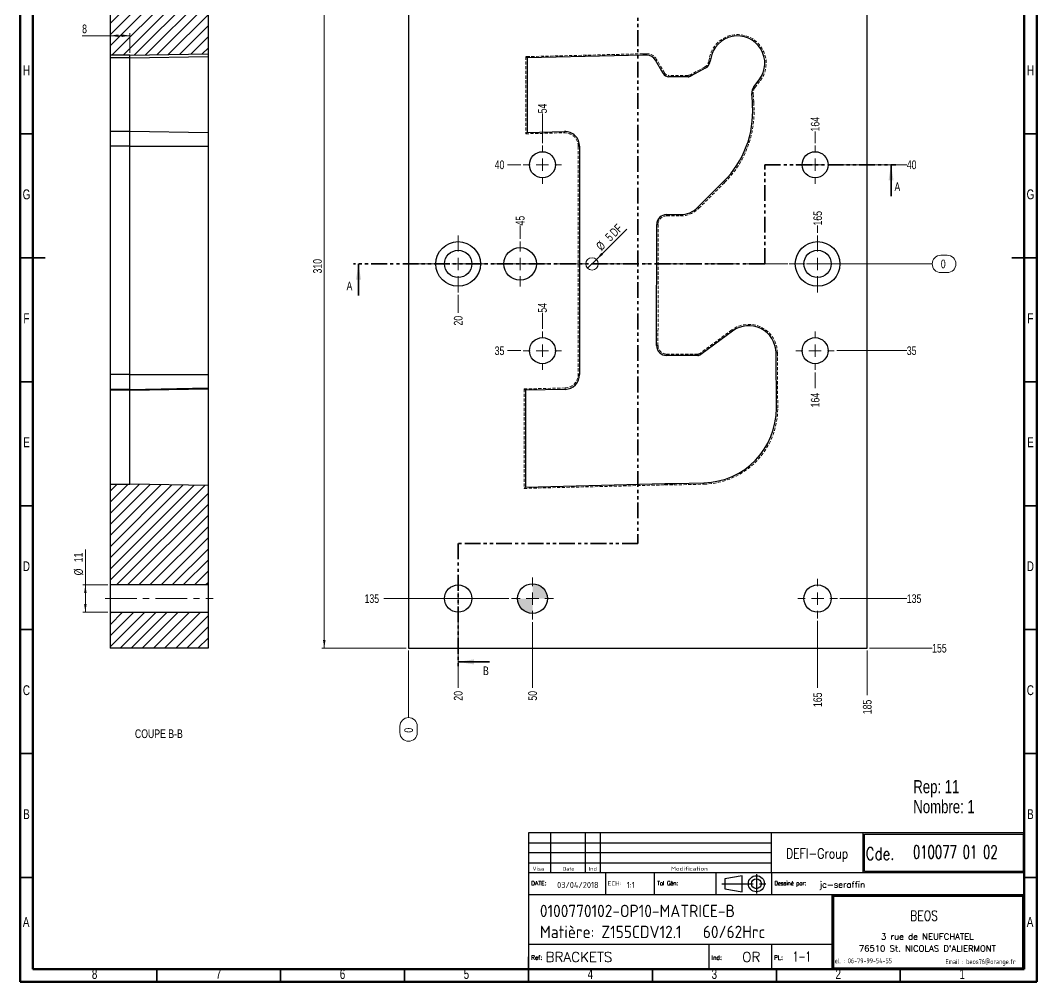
# Model space of a CAD drawing. Header units: millimetres. Extents: x 5 to 415, y 5 to 589.
# Drawn here: x 5 to 415, y 5 to 392.8 of the extents above; entities that cross this region are included whole.
import ezdxf

# ---------------------------------------------------------------- set-up
doc = ezdxf.new("R2010")
doc.units = ezdxf.units.MM
for name, pattern in [('CENTERX2', [20.32, 12.7, -2.54, 2.54, -2.54]), ('HIDDEN', [1.905, 1.27, -0.635]), ('PHANTOM', [12.7, 6.35, -1.27, 1.27, -1.27, 1.27, -1.27])]:
    doc.linetypes.add(name, pattern=pattern)
doc.layers.add('DIMENSIONS', color=176, linetype='Continuous')
doc.styles.add('SLDTEXTSTYLE0', font='TXT', dxfattribs={"width": 0.75})
doc.styles.add('SLDTEXTSTYLE1', font='ISOCP')
doc.styles.add('SLDTEXTSTYLE10', font='ISOCP', dxfattribs={"width": 1.147311})
doc.styles.add('SLDTEXTSTYLE11', font='ISOCP', dxfattribs={"width": 1.385904})
doc.styles.add('SLDTEXTSTYLE12', font='ISOCP', dxfattribs={"width": 1.246461})
doc.styles.add('SLDTEXTSTYLE13', font='ROMAND')
doc.styles.add('SLDTEXTSTYLE2', font='ROMANT', dxfattribs={"width": 0.8})
doc.styles.add('SLDTEXTSTYLE3', font='ISOCP', dxfattribs={"width": 0.8})
doc.styles.add('SLDTEXTSTYLE4', font='ROMANS', dxfattribs={"width": 0.8})
doc.styles.add('SLDTEXTSTYLE5', font='ROMANT')
doc.styles.add('SLDTEXTSTYLE6', font='ROMANS')
doc.styles.add('SLDTEXTSTYLE7', font='ROMANT', dxfattribs={"width": 0.65})
doc.styles.add('SLDTEXTSTYLE8', font='ISOCP', dxfattribs={"width": 1.446157})
doc.styles.add('SLDTEXTSTYLE9', font='ISOCP', dxfattribs={"width": 1.294402})
doc.dimstyles.new('SLDDIMSTYLE0', dxfattribs={"dimtxt": 3.5, "dimasz": 3.302, "dimexe": 0, "dimexo": 0.0625, "dimgap": 0.875, "dimtad": 0, "dimtih": 1, "dimtoh": 1, "dimdec": 0, "dimrnd": 1e-09, "dimdsep": 46, "dimtxsty": 'SLDTEXTSTYLE0', "dimblk1": 'NONE', "dimblk2": 'NONE', "dimsah": 1, "dimcen": 0.09, "dimadec": 0, "dimazin": 2, "dimtfac": 1, "dimtdec": 0, "dimtofl": 0, "dimtmove": 0, "dimatfit": 3, "dimldrblk": 'NONE', "dimfxl": 1, "dimfrac": 2, "dimtolj": 1, "dimtzin": 12, "dimarcsym": 0})
doc.dimstyles.new('SLDDIMSTYLE1', dxfattribs={"dimtxt": 3.5, "dimasz": 3.302, "dimexe": 0, "dimexo": 0.0625, "dimgap": 0.875, "dimtad": 0, "dimtih": 1, "dimtoh": 1, "dimrnd": 1e-09, "dimzin": 12, "dimdsep": 46, "dimtxsty": 'SLDTEXTSTYLE0', "dimblk1": 'NONE', "dimblk2": 'NONE', "dimsah": 1, "dimcen": 0.09, "dimadec": 0, "dimazin": 3, "dimtfac": 1, "dimtofl": 0, "dimtmove": 0, "dimatfit": 3, "dimldrblk": 'NONE', "dimfxl": 1, "dimfrac": 2, "dimtolj": 1, "dimtzin": 12, "dimarcsym": 0})
doc.dimstyles.new('SLDDIMSTYLE2', dxfattribs={"dimtxt": 3.5, "dimasz": 3.302, "dimexe": 0, "dimexo": 0.0625, "dimgap": 0.875, "dimtad": 1, "dimrnd": 1e-09, "dimzin": 12, "dimdsep": 46, "dimtxsty": 'SLDTEXTSTYLE0', "dimblk1": 'NONE', "dimsah": 1, "dimcen": 0, "dimadec": 0, "dimazin": 3, "dimtfac": 1, "dimtmove": 0, "dimatfit": 3, "dimldrblk": 'NONE', "dimfxl": 1, "dimfrac": 2, "dimtolj": 1, "dimtzin": 12, "dimarcsym": 0})
doc.dimstyles.new('SLDDIMSTYLE3', dxfattribs={"dimtxt": 3.5, "dimasz": 3.302, "dimexe": 0, "dimexo": 0.0625, "dimgap": 0.875, "dimtad": 1, "dimrnd": 1e-09, "dimzin": 12, "dimdsep": 46, "dimtxsty": 'SLDTEXTSTYLE0', "dimsah": 1, "dimcen": 0.09, "dimadec": 0, "dimazin": 3, "dimtfac": 1, "dimtofl": 0, "dimtmove": 0, "dimatfit": 3, "dimfxl": 1, "dimfrac": 2, "dimtolj": 1, "dimtzin": 12, "dimarcsym": 0})

# ---------------------------------------------------------------- blocks, each defined once
blk = doc.blocks.new('SW_NOTE_0')
at = {"color": 0, "linetype": 'Continuous', "lineweight": 0, "char_height": 5.292, "attachment_point": 1, "style": 'SLDTEXTSTYLE0'}
for s, insert in [('Rep: 11', (0, 6.82)), ('Nombre: 1', (0, -1.23))]:
    blk.add_mtext(s, dxfattribs=dict(at, insert=insert))
blk = doc.blocks.new('_D')
at = {"color": 7, "linetype": 'Continuous', "lineweight": 18}
for p, q in [((376.33, 298.02), (378.92, 298.02)), ((327.62, 294.53), (372.84, 294.53)), ((378.92, 291.04), (376.33, 291.04))]:
    blk.add_line(p, q, dxfattribs=at)
for centre, start, end in [((376.33, 294.53), 90, 270), ((378.92, 294.53), 270, 90)]:
    blk.add_arc(centre, 3.49, start, end, dxfattribs=at)
at = {"color": 7, "linetype": 'Continuous', "lineweight": 18, "insert": (376.33, 296.26), "char_height": 3.5, "attachment_point": 1, "style": 'SLDTEXTSTYLE0'}
blk.add_mtext('0', dxfattribs=at)
blk = doc.blocks.new('_None')
blk = doc.blocks.new('_D_1')
at = {"color": 7, "linetype": 'Continuous', "lineweight": 18}
blk.add_line((334.37, 259.53), (362.62, 259.53), dxfattribs=at)
at = {"color": 7, "linetype": 'Continuous', "lineweight": 18, "insert": (362.62, 261.26), "char_height": 3.5, "attachment_point": 1, "style": 'SLDTEXTSTYLE0'}
blk.add_mtext('35', dxfattribs=at)
blk = doc.blocks.new('_D_2')
at = {"color": 7, "linetype": 'Continuous', "lineweight": 18}
blk.add_line((206.87, 259.53), (201.53, 259.53), dxfattribs=at)
at = {"color": 7, "linetype": 'Continuous', "lineweight": 18, "insert": (196.36, 261.26), "char_height": 3.5, "attachment_point": 1, "style": 'SLDTEXTSTYLE0'}
blk.add_mtext('35', dxfattribs=at)
blk = doc.blocks.new('_D_3')
at = {"color": 7, "linetype": 'Continuous', "lineweight": 18}
blk.add_line((335.62, 159.53), (362.62, 159.53), dxfattribs=at)
at = {"color": 7, "linetype": 'Continuous', "lineweight": 18, "insert": (362.62, 161.26), "char_height": 3.5, "attachment_point": 1, "style": 'SLDTEXTSTYLE0'}
blk.add_mtext('135', dxfattribs=at)
blk = doc.blocks.new('_D_4')
at = {"color": 7, "linetype": 'Continuous', "lineweight": 18}
blk.add_line((202.12, 159.53), (151.62, 159.53), dxfattribs=at)
at = {"color": 7, "linetype": 'Continuous', "lineweight": 18, "insert": (143.86, 161.26), "char_height": 3.5, "attachment_point": 1, "style": 'SLDTEXTSTYLE0'}
blk.add_mtext('135', dxfattribs=at)
blk = doc.blocks.new('_D_5')
at = {"color": 7, "linetype": 'Continuous', "lineweight": 18}
blk.add_line((347.62, 139.53), (372.84, 139.53), dxfattribs=at)
at = {"color": 7, "linetype": 'Continuous', "lineweight": 18, "insert": (372.84, 141.26), "char_height": 3.5, "attachment_point": 1, "style": 'SLDTEXTSTYLE0'}
blk.add_mtext('155', dxfattribs=at)
blk = doc.blocks.new('_D_6')
at = {"color": 7, "linetype": 'Continuous', "lineweight": 18}
blk.add_line((206.87, 334.53), (201.53, 334.53), dxfattribs=at)
at = {"color": 7, "linetype": 'Continuous', "lineweight": 18, "insert": (196.36, 336.26), "char_height": 3.5, "attachment_point": 1, "style": 'SLDTEXTSTYLE0'}
blk.add_mtext('40', dxfattribs=at)
blk = doc.blocks.new('_D_7')
at = {"color": 7, "linetype": 'Continuous', "lineweight": 18}
blk.add_line((334.37, 334.53), (362.62, 334.53), dxfattribs=at)
at = {"color": 7, "linetype": 'Continuous', "lineweight": 18, "insert": (362.62, 336.26), "char_height": 3.5, "attachment_point": 1, "style": 'SLDTEXTSTYLE0'}
blk.add_mtext('40', dxfattribs=at)
blk = doc.blocks.new('_D_8')
at = {"color": 7, "linetype": 'Continuous', "lineweight": 18}
blk.add_line((202.12, 429.53), (145.62, 429.53), dxfattribs=at)
at = {"color": 7, "linetype": 'Continuous', "lineweight": 18, "insert": (137.86, 431.26), "char_height": 3.5, "attachment_point": 1, "style": 'SLDTEXTSTYLE0'}
blk.add_mtext('135', dxfattribs=at)
blk = doc.blocks.new('_D_9')
at = {"color": 7, "linetype": 'Continuous', "lineweight": 18}
blk.add_line((335.62, 429.53), (362.62, 429.53), dxfattribs=at)
at = {"color": 7, "linetype": 'Continuous', "lineweight": 18, "insert": (362.62, 431.26), "char_height": 3.5, "attachment_point": 1, "style": 'SLDTEXTSTYLE0'}
blk.add_mtext('135', dxfattribs=at)
blk = doc.blocks.new('_D_10')
at = {"color": 7, "linetype": 'Continuous', "lineweight": 18}
blk.add_line((347.62, 449.53), (372.84, 449.53), dxfattribs=at)
at = {"color": 7, "linetype": 'Continuous', "lineweight": 18, "insert": (372.84, 451.26), "char_height": 3.5, "attachment_point": 1, "style": 'SLDTEXTSTYLE0'}
blk.add_mtext('155', dxfattribs=at)
blk = doc.blocks.new('_D_11')
at = {"color": 7, "linetype": 'Continuous', "lineweight": 18}
for q in [(249.67, 308.58), (233.85, 292.76)]:
    blk.add_line((237.39, 296.29), q, dxfattribs=at)
blk.add_solid([(237.39, 296.29), (240.08, 298.27), (239.36, 298.99)], dxfattribs=at)
at = {"color": 7, "linetype": 'Continuous', "lineweight": 18, "char_height": 3.5, "attachment_point": 1, "rotation": 45, "style": 'SLDTEXTSTYLE0'}
for s, insert in [('DF', (242.44, 307.71)), ('%%c', (236.91, 302.12)), ('5', (240.61, 305.89))]:
    blk.add_mtext(s, dxfattribs=dict(at, insert=insert))
blk = doc.blocks.new('_D_12')
at = {"color": 7, "linetype": 'Continuous', "lineweight": 18}
for p, q in [((161.62, 138.53), (161.62, 111.53)), ((158.13, 105.45), (158.13, 108.04)), ((165.11, 108.04), (165.11, 105.45))]:
    blk.add_line(p, q, dxfattribs=at)
for centre, start, end in [((161.62, 108.04), 0, 180), ((161.62, 105.45), 180, 0)]:
    blk.add_arc(centre, 3.49, start, end, dxfattribs=at)
at = {"color": 7, "linetype": 'Continuous', "lineweight": 18, "insert": (159.89, 105.45), "char_height": 3.5, "attachment_point": 1, "rotation": 90, "style": 'SLDTEXTSTYLE0'}
blk.add_mtext('0', dxfattribs=at)
blk = doc.blocks.new('_D_13')
at = {"color": 7, "linetype": 'Continuous', "lineweight": 18}
blk.add_line((181.62, 150.53), (181.62, 123.53), dxfattribs=at)
at = {"color": 7, "linetype": 'Continuous', "lineweight": 18, "insert": (179.89, 118.35), "char_height": 3.5, "attachment_point": 1, "rotation": 90, "style": 'SLDTEXTSTYLE0'}
blk.add_mtext('20', dxfattribs=at)
blk = doc.blocks.new('_D_14')
at = {"color": 7, "linetype": 'Continuous', "lineweight": 18}
blk.add_line((181.62, 282.03), (181.62, 274.85), dxfattribs=at)
at = {"color": 7, "linetype": 'Continuous', "lineweight": 18, "insert": (179.89, 269.68), "char_height": 3.5, "attachment_point": 1, "rotation": 90, "style": 'SLDTEXTSTYLE0'}
blk.add_mtext('20', dxfattribs=at)
blk = doc.blocks.new('_D_15')
at = {"color": 7, "linetype": 'Continuous', "lineweight": 18}
blk.add_line((181.62, 438.53), (181.62, 465.53), dxfattribs=at)
at = {"color": 7, "linetype": 'Continuous', "lineweight": 18, "insert": (179.89, 465.53), "char_height": 3.5, "attachment_point": 1, "rotation": 90, "style": 'SLDTEXTSTYLE0'}
blk.add_mtext('20', dxfattribs=at)
blk = doc.blocks.new('_D_16')
at = {"color": 7, "linetype": 'Continuous', "lineweight": 18}
blk.add_line((206.62, 304.58), (206.62, 310.02), dxfattribs=at)
at = {"color": 7, "linetype": 'Continuous', "lineweight": 18, "insert": (204.89, 310.02), "char_height": 3.5, "attachment_point": 1, "rotation": 90, "style": 'SLDTEXTSTYLE0'}
blk.add_mtext('45', dxfattribs=at)
blk = doc.blocks.new('_D_17')
at = {"color": 7, "linetype": 'Continuous', "lineweight": 18}
blk.add_line((211.62, 150.03), (211.62, 123.53), dxfattribs=at)
at = {"color": 7, "linetype": 'Continuous', "lineweight": 18, "insert": (209.89, 118.35), "char_height": 3.5, "attachment_point": 1, "rotation": 90, "style": 'SLDTEXTSTYLE0'}
blk.add_mtext('50', dxfattribs=at)
blk = doc.blocks.new('_D_18')
at = {"color": 7, "linetype": 'Continuous', "lineweight": 18}
blk.add_line((211.62, 439.03), (211.62, 465.53), dxfattribs=at)
at = {"color": 7, "linetype": 'Continuous', "lineweight": 18, "insert": (209.89, 465.53), "char_height": 3.5, "attachment_point": 1, "rotation": 90, "style": 'SLDTEXTSTYLE0'}
blk.add_mtext('50', dxfattribs=at)
blk = doc.blocks.new('_D_19')
at = {"color": 7, "linetype": 'Continuous', "lineweight": 18}
blk.add_line((215.62, 268.28), (215.62, 274.85), dxfattribs=at)
at = {"color": 7, "linetype": 'Continuous', "lineweight": 18, "insert": (213.89, 274.85), "char_height": 3.5, "attachment_point": 1, "rotation": 90, "style": 'SLDTEXTSTYLE0'}
blk.add_mtext('54', dxfattribs=at)
blk = doc.blocks.new('_D_20')
at = {"color": 7, "linetype": 'Continuous', "lineweight": 18}
blk.add_line((215.62, 343.28), (215.62, 355.24), dxfattribs=at)
at = {"color": 7, "linetype": 'Continuous', "lineweight": 18, "insert": (213.89, 355.24), "char_height": 3.5, "attachment_point": 1, "rotation": 90, "style": 'SLDTEXTSTYLE0'}
blk.add_mtext('54', dxfattribs=at)
blk = doc.blocks.new('_D_21')
at = {"color": 7, "linetype": 'Continuous', "lineweight": 18}
blk.add_line((325.62, 343.28), (325.62, 347.95), dxfattribs=at)
at = {"color": 7, "linetype": 'Continuous', "lineweight": 18, "insert": (323.89, 347.95), "char_height": 3.5, "attachment_point": 1, "rotation": 90, "style": 'SLDTEXTSTYLE0'}
blk.add_mtext('164', dxfattribs=at)
blk = doc.blocks.new('_D_22')
at = {"color": 7, "linetype": 'Continuous', "lineweight": 18}
blk.add_line((325.62, 250.78), (325.62, 244.41), dxfattribs=at)
at = {"color": 7, "linetype": 'Continuous', "lineweight": 18, "insert": (323.89, 236.65), "char_height": 3.5, "attachment_point": 1, "rotation": 90, "style": 'SLDTEXTSTYLE0'}
blk.add_mtext('164', dxfattribs=at)
blk = doc.blocks.new('_D_23')
at = {"color": 7, "linetype": 'Continuous', "lineweight": 18}
blk.add_line((326.62, 150.53), (326.62, 123.53), dxfattribs=at)
at = {"color": 7, "linetype": 'Continuous', "lineweight": 18, "insert": (324.89, 115.77), "char_height": 3.5, "attachment_point": 1, "rotation": 90, "style": 'SLDTEXTSTYLE0'}
blk.add_mtext('165', dxfattribs=at)
blk = doc.blocks.new('_D_24')
at = {"color": 7, "linetype": 'Continuous', "lineweight": 18}
blk.add_line((326.62, 438.53), (326.62, 459.53), dxfattribs=at)
at = {"color": 7, "linetype": 'Continuous', "lineweight": 18, "insert": (324.89, 459.53), "char_height": 3.5, "attachment_point": 1, "rotation": 90, "style": 'SLDTEXTSTYLE0'}
blk.add_mtext('165', dxfattribs=at)
blk = doc.blocks.new('_D_25')
at = {"color": 7, "linetype": 'Continuous', "lineweight": 18}
blk.add_line((326.62, 307.03), (326.62, 310.02), dxfattribs=at)
at = {"color": 7, "linetype": 'Continuous', "lineweight": 18, "insert": (324.89, 310.02), "char_height": 3.5, "attachment_point": 1, "rotation": 90, "style": 'SLDTEXTSTYLE0'}
blk.add_mtext('165', dxfattribs=at)
blk = doc.blocks.new('_D_26')
at = {"color": 7, "linetype": 'Continuous', "lineweight": 18}
blk.add_line((346.62, 138.53), (346.62, 120.63), dxfattribs=at)
at = {"color": 7, "linetype": 'Continuous', "lineweight": 18, "insert": (344.89, 112.88), "char_height": 3.5, "attachment_point": 1, "rotation": 90, "style": 'SLDTEXTSTYLE0'}
blk.add_mtext('185', dxfattribs=at)
blk = doc.blocks.new('_D_28')
at = {"color": 7, "linetype": 'Continuous', "lineweight": 18}
for p, q in [((160.62, 449.53), (126.62, 449.53)), ((127.62, 449.53), (127.62, 139.53)), ((160.62, 139.53), (126.62, 139.53))]:
    blk.add_line(p, q, dxfattribs=at)
for points in [[(127.62, 449.53), (127.11, 446.22), (128.13, 446.22)], [(127.62, 139.53), (128.13, 142.83), (127.11, 142.83)]]:
    blk.add_solid(points, dxfattribs=at)
at = {"color": 7, "linetype": 'Continuous', "lineweight": 18, "insert": (123.11, 290.65), "char_height": 3.5, "attachment_point": 1, "rotation": 90, "style": 'SLDTEXTSTYLE0'}
blk.add_mtext('310', dxfattribs=at)
blk = doc.blocks.new('SW_CENTERMARKSYMBOL_0')
at = {"color": 0, "linetype": 'Continuous', "lineweight": 0}
for p, q in [((0, 5), (0, 7.75)), ((-5, 0), (-7.75, 0)), ((0, 0), (-2.5, 0)), ((0, 0), (0, 2.5)), ((0, 0), (0, -2.5)), ((0, 0), (2.5, 0)), ((5, 0), (7.75, 0)), ((0, -5), (0, -7.75))]:
    blk.add_line(p, q, dxfattribs=at)
blk = doc.blocks.new('SW_CENTERMARKSYMBOL_1')
at = {"color": 0, "linetype": 'Continuous', "lineweight": 0}
for p, q in [((0, 5), (0, 7.75)), ((-5, 0), (-7.75, 0)), ((0, 0), (-2.5, 0)), ((0, 0), (0, 2.5)), ((0, 0), (0, -2.5)), ((0, 0), (2.5, 0)), ((5, 0), (7.75, 0)), ((0, -5), (0, -7.75))]:
    blk.add_line(p, q, dxfattribs=at)
blk = doc.blocks.new('SW_CENTERMARKSYMBOL_2')
at = {"color": 0, "linetype": 'Continuous', "lineweight": 0}
for p, q in [((0, 5), (0, 7.75)), ((-5, 0), (-7.75, 0)), ((0, 0), (-2.5, 0)), ((0, 0), (0, 2.5)), ((0, 0), (0, -2.5)), ((0, 0), (2.5, 0)), ((5, 0), (7.75, 0)), ((0, -5), (0, -7.75))]:
    blk.add_line(p, q, dxfattribs=at)
blk = doc.blocks.new('SW_CENTERMARKSYMBOL_3')
at = {"color": 0, "linetype": 'Continuous', "lineweight": 0}
for p, q in [((0, 5), (0, 7.75)), ((-5, 0), (-7.75, 0)), ((0, 0), (-2.5, 0)), ((0, 0), (0, 2.5)), ((0, 0), (0, -2.5)), ((0, 0), (2.5, 0)), ((5, 0), (7.75, 0)), ((0, -5), (0, -7.75))]:
    blk.add_line(p, q, dxfattribs=at)
blk = doc.blocks.new('SW_CENTERMARKSYMBOL_4')
at = {"color": 0, "linetype": 'Continuous', "lineweight": 0}
for p, q in [((0, 5), (0, 8)), ((-5, 0), (-8, 0)), ((0, 0), (-2.5, 0)), ((0, 0), (0, 2.5)), ((0, 0), (0, -2.5)), ((0, 0), (2.5, 0)), ((5, 0), (8, 0)), ((0, -5), (0, -8))]:
    blk.add_line(p, q, dxfattribs=at)
blk = doc.blocks.new('SW_CENTERMARKSYMBOL_8')
at = {"color": 0, "linetype": 'Continuous', "lineweight": 0}
for p, q in [((0, 5), (0, 8)), ((-5, 0), (-8, 0)), ((0, 0), (-2.5, 0)), ((0, 0), (0, 2.5)), ((0, 0), (0, -2.5)), ((0, 0), (2.5, 0)), ((5, 0), (8, 0)), ((0, -5), (0, -8))]:
    blk.add_line(p, q, dxfattribs=at)
blk = doc.blocks.new('SW_CENTERMARKSYMBOL_9')
at = {"color": 0, "linetype": 'Continuous', "lineweight": 0}
for p, q in [((0, 5), (0, 8.5)), ((-5, 0), (-8.5, 0)), ((0, 0), (-2.5, 0)), ((0, 0), (0, 2.5)), ((0, 0), (0, -2.5)), ((0, 0), (2.5, 0)), ((5, 0), (8.5, 0)), ((0, -5), (0, -8.5))]:
    blk.add_line(p, q, dxfattribs=at)
blk = doc.blocks.new('SW_CENTERMARKSYMBOL_10')
at = {"color": 0, "linetype": 'Continuous', "lineweight": 0}
for p, q in [((0, 5), (0, 11.5)), ((-5, 0), (-11.5, 0)), ((0, 0), (-2.5, 0)), ((0, 0), (0, 2.5)), ((0, 0), (0, -2.5)), ((0, 0), (2.5, 0)), ((5, 0), (11.5, 0)), ((0, -5), (0, -11.5))]:
    blk.add_line(p, q, dxfattribs=at)
blk = doc.blocks.new('SW_CENTERMARKSYMBOL_11')
at = {"color": 0, "linetype": 'Continuous', "lineweight": 0}
for p, q in [((0, 5), (0, 11.5)), ((-5, 0), (-11.5, 0)), ((0, 0), (-2.5, 0)), ((0, 0), (0, 2.5)), ((0, 0), (0, -2.5)), ((0, 0), (2.5, 0)), ((5, 0), (11.5, 0)), ((0, -5), (0, -11.5))]:
    blk.add_line(p, q, dxfattribs=at)
blk = doc.blocks.new('SW_CENTERMARKSYMBOL_12')
at = {"color": 0, "linetype": 'Continuous', "lineweight": 0}
for p, q in [((0, 5), (0, 9.05)), ((-5, 0), (-9.05, 0)), ((0, 0), (-2.5, 0)), ((0, 0), (0, 2.5)), ((0, 0), (0, -2.5)), ((0, 0), (2.5, 0)), ((5, 0), (9.05, 0)), ((0, -5), (0, -9.05))]:
    blk.add_line(p, q, dxfattribs=at)
blk = doc.blocks.new('SW_DOWELSYMBOL_1')
at = {"linetype": 'Continuous', "lineweight": 0}
h = blk.add_hatch(color=0, dxfattribs=at)
edge = h.paths.add_edge_path(flags=0)
edge.add_arc((0, 0), 6, 0, 90)
edge.add_line((0, 6), (0, 0))
edge.add_line((0, 0), (6, 0))
h = blk.add_hatch(color=0, dxfattribs=at)
edge = h.paths.add_edge_path(flags=0)
edge.add_arc((0, 0), 6, 180, 270)
edge.add_line((0, -6), (0, 0))
edge.add_line((0, 0), (-6, 0))
at = {"color": 0, "linetype": 'Continuous', "lineweight": 0}
blk.add_circle((0, 0), 6, dxfattribs=at)
blk = doc.blocks.new('_D_36')
at = {"color": 7, "linetype": 'Continuous', "lineweight": 18}
for p, q in [((41.24, 386.58), (29.94, 386.58)), ((49.24, 386.58), (41.24, 386.58)), ((49.24, 379.69), (49.24, 387.58))]:
    blk.add_line(p, q, dxfattribs=at)
for points in [[(41.24, 386.58), (44.54, 386.07), (44.54, 387.09)], [(49.24, 386.58), (45.93, 387.09), (45.93, 386.07)]]:
    blk.add_solid(points, dxfattribs=at)
at = {"color": 7, "linetype": 'Continuous', "lineweight": 18, "insert": (29.94, 391.09), "char_height": 3.5, "attachment_point": 1, "style": 'SLDTEXTSTYLE0'}
blk.add_mtext('8', dxfattribs=at)
blk = doc.blocks.new('_D_37')
at = {"color": 7, "linetype": 'Continuous', "lineweight": 18}
for p, q in [((31.24, 165.03), (31.24, 179.35)), ((40.24, 165.03), (30.24, 165.03)), ((31.24, 165.03), (31.24, 154.03)), ((40.24, 154.03), (30.24, 154.03))]:
    blk.add_line(p, q, dxfattribs=at)
for points in [[(31.24, 165.03), (30.73, 161.72), (31.74, 161.72)], [(31.24, 154.03), (31.74, 157.33), (30.73, 157.33)]]:
    blk.add_solid(points, dxfattribs=at)
at = {"color": 7, "linetype": 'Continuous', "lineweight": 18, "char_height": 3.5, "attachment_point": 1, "rotation": 90, "style": 'SLDTEXTSTYLE0'}
for s, insert in [('11', (26.67, 174.18)), ('%%c', (26.72, 168.9))]:
    blk.add_mtext(s, dxfattribs=dict(at, insert=insert))

msp = doc.modelspace()

# ---------------------------------------------------------------- hatches: boundary and pattern name
at = {"linetype": 'Continuous', "lineweight": 18}
h = msp.add_hatch(dxfattribs=at)
h.set_pattern_fill('ANSI31', style=0)
h.paths.add_polyline_path([(80.735, 423.527), (41.235, 423.527), (41.235, 378.693), (49.235, 378.693), (80.735, 379.243)], flags=0)
h = msp.add_hatch(dxfattribs=at)
h.set_pattern_fill('ANSI31', style=0)
h.paths.add_polyline_path([(49.235, 205.65), (41.235, 205.65), (41.235, 165.027), (80.735, 165.027), (80.735, 205.1)], flags=0)
h = msp.add_hatch(dxfattribs=at)
h.set_pattern_fill('ANSI31', style=0)
h.paths.add_polyline_path([(41.235, 139.527), (80.735, 139.527), (80.735, 154.027), (41.235, 154.027)], flags=0)

# ---------------------------------------------------------------- linework, layer by layer
at = {"color": 7, "linetype": 'Continuous', "lineweight": 70}
for p, q in [((5, 5), (5, 589)), ((415, 589), (415, 5)), ((10, 10), (10, 584)), ((410, 584), (410, 10)), ((410, 10), (10, 10)), ((415, 5), (5, 5))]:
    msp.add_line(p, q, dxfattribs=at)
at = {"color": 7, "linetype": 'Continuous', "lineweight": 25}
for p, q in [((161.62, 449.527), (161.62, 139.527)), ((346.62, 139.527), (346.62, 449.527)), ((41.235, 423.527), (41.235, 378.693)), ((80.735, 423.527), (80.735, 379.243)), ((49.235, 378.693), (41.235, 378.693)), ((41.235, 378.693), (41.235, 377.587)), ((49.235, 377.587), (41.235, 377.587)), ((41.235, 377.587), (41.235, 347.954)), ((49.235, 378.693), (80.735, 379.243)), ((49.235, 377.587), (49.235, 378.693)), ((49.235, 377.587), (80.735, 378.123)), ((80.735, 379.243), (80.735, 378.123)), ((80.735, 378.123), (80.735, 347.404)), ((209.461, 377.587), (209.445, 347.58)), ((256.218, 378.745), (209.461, 377.587)), ((257.73, 378.744), (256.218, 378.745)), ((283.493, 377.363), (283.3, 376.252)), ((264.341, 371.325), (261.213, 376.744)), ((281.267, 373.421), (275.597, 370.342)), ((274.358, 370.027), (266.59, 370.027)), ((300.894, 365.935), (303.091, 368.829)), ((300.298, 359.864), (300.087, 363.269)), ((300.384, 358.457), (300.298, 359.864)), ((49.235, 347.954), (41.235, 347.954)), ((41.235, 347.954), (41.235, 341.954)), ((80.735, 347.404), (49.235, 347.954)), ((80.735, 347.404), (80.735, 341.954)), ((209.445, 347.58), (224.471, 347.952)), ((49.235, 341.954), (41.235, 341.954)), ((41.235, 341.954), (41.235, 249.927)), ((49.235, 249.927), (49.235, 341.954)), ((49.235, 341.954), (80.735, 341.954)), ((80.735, 341.954), (80.735, 249.927)), ((230.62, 341.954), (230.62, 249.927)), ((278.352, 317.349), (288.728, 327.714)), ((265.716, 314.427), (271.279, 314.424)), ((261.688, 261.593), (261.714, 310.429)), ((292.321, 267.447), (279.475, 257.981)), ((309.99, 236.4), (309.846, 258.662)), ((278.289, 257.591), (265.688, 257.591)), ((49.235, 249.927), (41.235, 249.927)), ((41.235, 249.927), (41.235, 243.929)), ((49.235, 249.927), (80.735, 249.927)), ((49.235, 243.929), (49.235, 249.927)), ((80.735, 249.927), (80.735, 244.479)), ((49.235, 243.929), (41.235, 243.929)), ((41.235, 243.929), (41.235, 243.533)), ((49.235, 243.533), (41.235, 243.533)), ((41.235, 243.533), (41.235, 205.65)), ((49.235, 243.929), (80.735, 244.479)), ((49.235, 243.533), (80.735, 244.07)), ((49.235, 243.533), (49.235, 243.929)), ((80.735, 244.479), (80.735, 244.07)), ((80.735, 244.07), (80.735, 205.1)), ((208.79, 243.533), (208.769, 204.527)), ((224.768, 243.929), (208.79, 243.533)), ((41.235, 205.65), (41.235, 165.027)), ((41.235, 205.65), (49.235, 205.65)), ((80.735, 205.1), (49.235, 205.65)), ((80.735, 205.1), (80.735, 165.027)), ((208.769, 204.527), (264.981, 205.919)), ((264.981, 205.919), (268.731, 205.917)), ((268.731, 205.917), (280.739, 206.216)), ((80.735, 165.027), (41.235, 165.027)), ((41.235, 165.027), (41.235, 154.027)), ((80.735, 165.027), (80.735, 154.027)), ((41.235, 154.027), (41.235, 139.527)), ((41.235, 154.027), (80.735, 154.027)), ((80.735, 154.027), (80.735, 139.527)), ((80.735, 139.527), (41.235, 139.527)), ((161.62, 139.527), (346.62, 139.527))]:
    msp.add_line(p, q, dxfattribs=at)
at = {"color": 7, "linetype": 'PHANTOM', "lineweight": 35}
for p, q in [((254.12, 401.467), (254.12, 181.744)), ((305.32, 294.527), (305.32, 334.527)), ((305.32, 334.527), (358.252, 334.527)), ((305.32, 294.527), (139.42, 294.527)), ((254.12, 181.744), (181.62, 181.744)), ((181.62, 181.744), (181.62, 131.986))]:
    msp.add_line(p, q, dxfattribs=at)
at = {"color": 8, "linetype": 'Continuous', "lineweight": 25}
for p, q in [((49.235, 347.954), (49.235, 377.587)), ((49.235, 341.954), (49.235, 347.954)), ((49.235, 205.65), (49.235, 243.533))]:
    msp.add_line(p, q, dxfattribs=at)
at = {"color": 7, "linetype": 'HIDDEN', "lineweight": 18}
for p, q in [((208.912, 378.123), (208.895, 347.017)), ((256.211, 379.295), (208.912, 378.123)), ((209.461, 377.587), (208.912, 378.123)), ((256.218, 378.745), (256.211, 379.295)), ((257.727, 379.294), (256.211, 379.295)), ((257.73, 378.744), (257.727, 379.294)), ((282.951, 377.457), (282.758, 376.346)), ((283.493, 377.363), (282.951, 377.457)), ((261.213, 376.744), (261.689, 377.019)), ((264.817, 371.6), (261.689, 377.019)), ((281.005, 373.904), (275.334, 370.825)), ((281.267, 373.421), (281.005, 373.904)), ((283.3, 376.252), (282.758, 376.346)), ((264.341, 371.325), (264.817, 371.6)), ((266.59, 370.027), (266.59, 370.577)), ((274.358, 370.577), (266.59, 370.577)), ((274.358, 370.027), (274.358, 370.577)), ((275.597, 370.342), (275.334, 370.825)), ((300.894, 365.935), (301.332, 365.602)), ((301.332, 365.602), (303.529, 368.497)), ((303.091, 368.829), (303.529, 368.497)), ((300.636, 363.303), (300.087, 363.269)), ((300.846, 359.897), (300.636, 363.303)), ((300.846, 359.897), (300.298, 359.864)), ((300.932, 358.491), (300.384, 358.457)), ((300.932, 358.491), (300.846, 359.897)), ((209.445, 347.58), (208.895, 347.017)), ((208.895, 347.017), (224.485, 347.403)), ((224.471, 347.952), (224.485, 347.403)), ((230.62, 341.954), (230.07, 341.954)), ((230.07, 341.954), (230.07, 249.927)), ((278.74, 316.96), (289.116, 327.325)), ((289.116, 327.325), (288.728, 327.714)), ((278.74, 316.96), (278.352, 317.349)), ((265.716, 313.877), (265.716, 314.427)), ((265.716, 313.877), (271.279, 313.874)), ((271.279, 313.874), (271.279, 314.424)), ((262.264, 310.428), (261.714, 310.429)), ((262.238, 261.593), (262.264, 310.428)), ((291.995, 267.89), (279.149, 258.424)), ((291.995, 267.89), (292.321, 267.447)), ((262.238, 261.593), (261.688, 261.593)), ((279.149, 258.424), (279.475, 257.981)), ((310.396, 258.666), (309.846, 258.662)), ((310.539, 236.404), (310.396, 258.666)), ((265.688, 258.141), (265.688, 257.591)), ((278.289, 258.141), (265.688, 258.141)), ((278.289, 258.141), (278.289, 257.591)), ((230.62, 249.927), (230.07, 249.927)), ((208.24, 244.07), (208.219, 203.963)), ((224.755, 244.479), (208.24, 244.07)), ((208.79, 243.533), (208.24, 244.07)), ((224.768, 243.929), (224.755, 244.479)), ((310.539, 236.404), (309.99, 236.4)), ((208.219, 203.963), (264.988, 205.369)), ((264.988, 205.369), (264.981, 205.919)), ((264.988, 205.369), (268.738, 205.367)), ((268.738, 205.367), (268.731, 205.917)), ((268.738, 205.367), (280.752, 205.667)), ((280.752, 205.667), (280.739, 206.216)), ((208.219, 203.963), (208.769, 204.527))]:
    msp.add_line(p, q, dxfattribs=at)
at = {"color": 7, "linetype": 'Continuous', "lineweight": 35}
for p, q in [((10, 347), (5, 347)), ((410, 347), (415, 347)), ((356.252, 321.827), (356.252, 334.527)), ((4.999, 297), (15.001, 297)), ((10, 297), (5, 297)), ((415.001, 297), (404.999, 297)), ((410, 297), (415, 297)), ((141.42, 281.827), (141.42, 294.527)), ((10, 247), (5, 247)), ((410, 247), (415, 247)), ((10, 197), (5, 197)), ((410, 197), (415, 197)), ((10, 147), (5, 147)), ((410, 147), (415, 147)), ((194.32, 133.986), (181.62, 133.986)), ((10, 97), (5, 97)), ((410, 97), (415, 97)), ((10, 47), (5, 47)), ((410, 47), (415, 47)), ((210, 4.999), (210, 15.001)), ((60, 10), (60, 5)), ((110, 10), (110, 5)), ((160, 10), (160, 5)), ((210, 10), (210, 5)), ((260, 10), (260, 5)), ((310, 10), (310, 5)), ((360, 10), (360, 5))]:
    msp.add_line(p, q, dxfattribs=at)
at = {"color": 7, "linetype": 'CENTERX2', "lineweight": 18}
for p, q in [((159.62, 294.527), (348.62, 294.527)), ((39.235, 159.527), (82.735, 159.527))]:
    msp.add_line(p, q, dxfattribs=at)
at = {"color": 7, "linetype": 'Continuous', "lineweight": 25}
for centre, radius in [((215.62, 334.527), 5.25), ((325.62, 334.527), 5.25), ((181.62, 294.527), 9), ((326.62, 294.527), 9), ((181.62, 294.527), 5.5), ((206.62, 294.527), 6.55), ((326.62, 294.527), 5.5), ((215.62, 259.527), 5.25), ((325.62, 259.527), 5.25), ((181.62, 159.527), 5.5), ((211.62, 159.527), 6), ((326.62, 159.527), 5.5)]:
    msp.add_circle(centre, radius, dxfattribs=at)
at = {"color": 7, "linetype": 'Continuous', "lineweight": 18}
msp.add_circle((235.62, 294.527), 2.5, dxfattribs=at)
at = {"color": 7, "linetype": 'HIDDEN', "lineweight": 18}
for centre, radius, start, end in [((294.33, 375.481), 11.55, 322.7916, 170.15119), ((257.748, 374.744), 4.55, 30, 90.27075), ((279.359, 376.936), 3.45, 298.50302, 350.15119), ((266.59, 372.623), 2.046, 210, 270), ((274.358, 372.623), 2.046, 270, 298.50302), ((304.079, 363.516), 3.45, 142.7916, 183.53693), ((260.458, 356.013), 40.55, 314.96943, 3.50302), ((224.62, 341.954), 5.45, 0, 91.41839), ((271.284, 324.424), 10.55, 269.96943, 314.96943), ((265.714, 310.427), 3.45, 89.96943, 179.96943), ((298.846, 258.591), 11.55, 0.36878, 126.3847), ((265.688, 261.591), 3.45, 179.96943, 270), ((278.289, 259.591), 1.45, 270, 306.3847), ((224.62, 249.927), 5.45, 271.41839, 0), ((279.99, 236.207), 30.55, 271.42957, 0.36878)]:
    msp.add_arc(centre, radius, start, end, dxfattribs=at)
at = {"color": 7, "linetype": 'Continuous', "lineweight": 25}
for centre, radius, start, end in [((294.33, 375.481), 11, 322.7916, 170.15119), ((257.748, 374.744), 4, 30, 90.27075), ((279.359, 376.936), 4, 298.50302, 350.15119), ((266.59, 372.623), 2.596, 210, 270), ((274.358, 372.623), 2.596, 270, 298.50302), ((304.079, 363.516), 4, 142.7916, 183.53693), ((260.458, 356.013), 40, 314.96943, 3.50302), ((224.62, 341.954), 6, 0, 91.41839), ((271.284, 324.424), 10, 269.96943, 314.96943), ((265.714, 310.427), 4, 89.96943, 179.96943), ((298.846, 258.591), 11, 0.36878, 126.3847), ((265.688, 261.591), 4, 179.96943, 270), ((278.289, 259.591), 2, 270, 306.3847), ((224.62, 249.927), 6, 271.41839, 0), ((279.99, 236.207), 30, 271.42957, 0.36878)]:
    msp.add_arc(centre, radius, start, end, dxfattribs=at)
at = {"color": 7, "linetype": 'Continuous', "lineweight": 35}
for points in [[(356.252, 334.527), (355.236, 328.177), (357.268, 328.177)], [(141.42, 294.527), (140.404, 288.177), (142.436, 288.177)], [(181.62, 133.986), (187.97, 132.97), (187.97, 135.002)]]:
    msp.add_solid(points, dxfattribs=at)
at = {"layer": 'DIMENSIONS', "color": 3}
for p, q in [((308, 65), (210, 65)), ((219, 49), (219, 65)), ((233, 49), (233, 65)), ((239, 49), (239, 65)), ((210, 61), (308, 61)), ((308, 57), (210, 57)), ((210, 53), (308, 53))]:
    msp.add_line(p, q, dxfattribs=at)
at = {"layer": 'DIMENSIONS', "color": 6}
for p, q in [((210, 65), (210, 10)), ((410, 10), (410, 65)), ((410, 40), (332.384, 40)), ((332.384, 40), (332.384, 10)), ((409.8, 39.8), (332.584, 39.8)), ((332.584, 39.8), (332.584, 10.2)), ((409.6, 39.6), (332.784, 39.6)), ((332.784, 39.6), (332.784, 10.4)), ((409.4, 39.4), (332.984, 39.4)), ((332.984, 39.4), (332.984, 10.6)), ((409.4, 10.6), (409.4, 39.4)), ((409.6, 10.4), (409.6, 39.6)), ((409.8, 10.2), (409.8, 39.8)), ((210, 10), (410, 10)), ((332.584, 10.2), (409.8, 10.2)), ((332.784, 10.4), (409.6, 10.4)), ((332.984, 10.6), (409.4, 10.6))]:
    msp.add_line(p, q, dxfattribs=at)
at = {"layer": 'DIMENSIONS', "color": 1}
for p, q in [((410, 65), (308, 65)), ((308, 49), (308, 65)), ((345, 49), (345, 65)), ((345.5, 49.5), (345.5, 64.5)), ((345.5, 64.5), (409.5, 64.5)), ((409.5, 64.5), (409.5, 49.5)), ((409.5, 49.5), (345.5, 49.5)), ((210, 49), (410, 49)), ((241, 49), (241, 40)), ((260.731, 49), (260.731, 40)), ((285.62, 49), (285.62, 40)), ((308, 49), (308, 40)), ((332.384, 40), (210, 40)), ((332.384, 20), (210, 20)), ((282.792, 20), (282.792, 10)), ((308, 20), (308, 10))]:
    msp.add_line(p, q, dxfattribs=at)
at = {"layer": 'DIMENSIONS'}
for p, q in [((345.5, 49.5), (345.5, 64.5)), ((345.5, 64.5), (409.5, 64.5)), ((409.5, 64.5), (409.5, 49.5)), ((409.5, 49.5), (345.5, 49.5))]:
    msp.add_line(p, q, dxfattribs=at)
at = {"layer": 'DIMENSIONS', "color": 7}
for p, q in [((296.244, 47.75), (289.244, 46.5)), ((289.244, 46.5), (289.244, 42.5)), ((296.244, 41.25), (296.244, 47.75)), ((289.244, 42.5), (296.244, 41.25))]:
    msp.add_line(p, q, dxfattribs=at)
at = {"layer": 'DIMENSIONS', "color": 3, "linetype": 'CENTERX2'}
for p, q in [((301.934, 48.348), (301.934, 40.513)), ((287.946, 44.5), (306.201, 44.5))]:
    msp.add_line(p, q, dxfattribs=at)
at = {"layer": 'DIMENSIONS', "color": 7}
for radius in [3.25, 2]:
    msp.add_circle((301.934, 44.5), radius, dxfattribs=at)

# ---------------------------------------------------------------- block references
at = {"color": 7, "linetype": 'Continuous', "lineweight": 0}
for name, p in [('SW_CENTERMARKSYMBOL_0', (215.62, 334.527)), ('SW_CENTERMARKSYMBOL_1', (325.62, 334.527)), ('SW_CENTERMARKSYMBOL_11', (181.62, 294.527)), ('SW_CENTERMARKSYMBOL_12', (206.62, 294.527)), ('SW_CENTERMARKSYMBOL_10', (326.62, 294.527)), ('SW_CENTERMARKSYMBOL_3', (215.62, 259.527)), ('SW_CENTERMARKSYMBOL_2', (325.62, 259.527)), ('SW_CENTERMARKSYMBOL_4', (181.62, 159.527)), ('SW_CENTERMARKSYMBOL_9', (211.62, 159.527)), ('SW_DOWELSYMBOL_1', (211.62, 159.527)), ('SW_CENTERMARKSYMBOL_8', (326.62, 159.527)), ('SW_NOTE_0', (365.24, 79.477))]:
    msp.add_blockref(name, p, dxfattribs=at)

# ---------------------------------------------------------------- texts
at = {"color": 7, "linetype": 'Continuous', "lineweight": 0, "attachment_point": 2, "style": 'SLDTEXTSTYLE0'}
for s, insert, char_height in [('H', (7.49, 374.56), 3.969), ('H', (412.49, 374.56), 3.969), ('G', (7.487, 324.56), 3.969), ('G', (412.487, 324.56), 3.969), ('F', (7.458, 274.56), 3.969), ('F', (412.458, 274.56), 3.969), ('E', (7.508, 224.56), 3.969), ('E', (412.508, 224.56), 3.969), ('D', (7.453, 174.56), 3.969), ('D', (412.453, 174.56), 3.969), ('C', (7.459, 124.56), 3.969), ('C', (412.459, 124.56), 3.969), ('COUPE B-B', (60.887, 106.763), 3.5), ('B', (7.471, 74.56), 3.969), ('B', (412.471, 74.56), 3.969), ('A', (7.34, 31.06), 3.969), ('A', (412.34, 31.06), 3.969), ('8', (34.96, 10.06), 3.969), ('7', (84.96, 10.06), 3.969), ('6', (134.96, 10.06), 3.969), ('5', (184.96, 10.06), 3.969), ('4', (234.96, 10.06), 3.969), ('3', (284.96, 10.06), 3.969), ('2', (334.96, 10.06), 3.969), ('1', (384.96, 10.06), 3.969)]:
    msp.add_mtext(s, dxfattribs=dict(at, insert=insert, char_height=char_height))
at = {"color": 7, "linetype": 'Continuous', "char_height": 3.5, "attachment_point": 1, "style": 'SLDTEXTSTYLE0'}
for s, insert in [('A', (357.631, 327.385)), ('A', (136.593, 287.385)), ('B', (191.641, 132.135))]:
    msp.add_mtext(s, dxfattribs=dict(at, insert=insert))
at = {"layer": 'DIMENSIONS'}
for s, insert, char_height, attachment_point, style in [('DEFI-Group', (326.42, 58.701), 4, 2, 'SLDTEXTSTYLE2'), ('Cde.', (346, 59.126), 5, 1, 'SLDTEXTSTYLE2'), ('010077 01 02', (365.078, 59.94), 5.29167, 1, 'SLDTEXTSTYLE7'), ('Visa', (211.655, 51.348), 1.5671, 1, 'SLDTEXTSTYLE12'), ('Date', (223.824, 51.283), 1.4924, 1, 'SLDTEXTSTYLE10'), ('Ind', (234.254, 51.283), 1.4924, 1, 'SLDTEXTSTYLE11'), ('Modification', (267.489, 51.348), 1.56705, 1, 'SLDTEXTSTYLE8'), ('DATE:', (211.034, 45.598), 1.7277, 1, 'SLDTEXTSTYLE6'), ('03/04/2018', (221.533, 45.253), 2.5, 1, 'SLDTEXTSTYLE1'), ('ECH:', (241.911, 45.56), 1.8141, 1, 'SLDTEXTSTYLE9'), ('1:1', (249.62, 45.24), 2.5, 1, 'SLDTEXTSTYLE1'), ('Tol Gén:', (261.952, 45.598), 1.7277, 1, 'SLDTEXTSTYLE4'), ('Dessiné par:', (309.221, 45.598), 1.72768, 1, 'SLDTEXTSTYLE4'), ('jc-seraffin', (327.355, 45.42), 2.5, 1, 'SLDTEXTSTYLE5'), ('0100770102-OP10-MATRICE-B', (214.603, 36.024), 5, 1, 'SLDTEXTSTYLE1'), ('BEOS', (369.571, 33.595), 4, 2, 'SLDTEXTSTYLE2'), ('Matière: Z155CDV12.1   60/62Hrc', (214.603, 27.564), 5, 1, 'SLDTEXTSTYLE1'), ('3 rue de NEUFCHATEL', (370.909, 24.448), 2.5, 2, 'SLDTEXTSTYLE13'), ('BRACKETS', (216.904, 16.951), 4, 1, 'SLDTEXTSTYLE5'), ('OR', (296.194, 16.951), 4, 1, 'SLDTEXTSTYLE5'), ('1-1', (316.651, 17.173), 4, 1, 'SLDTEXTSTYLE7'), ("76510 St. NICOLAS D'ALIERMONT", (370.903, 19.623), 2.5, 2, 'SLDTEXTSTYLE13'), ('Ref:', (211.034, 15.598), 1.7277, 1, 'SLDTEXTSTYLE6'), ('Ind:', (283.826, 15.598), 1.7277, 1, 'SLDTEXTSTYLE6'), ('PL:', (309.034, 15.598), 1.7277, 1, 'SLDTEXTSTYLE6'), ('Tel. : 06-79-99-54-55', (344.36, 14.429), 2, 2, 'SLDTEXTSTYLE3'), ('Email : beos76@orange.fr', (392.372, 14.097), 2, 2, 'SLDTEXTSTYLE3')]:
    msp.add_mtext(s, dxfattribs=dict(at, insert=insert, char_height=char_height, attachment_point=attachment_point, style=style))

# ---------------------------------------------------------------- dimensions: what is measured, and where the dimension line sits
at = {"color": 7, "linetype": 'Continuous', "lineweight": 18}
for feature_location, offset, dtype, origin, dimstyle, picture, middle in [((181.62, 437.527), (0, 28), 1, (161.62, 139.527), 'SLDDIMSTYLE1', '_D_15', (181.62, 468.113)), ((211.62, 438.027), (0, 27.5), 1, (161.62, 139.527), 'SLDDIMSTYLE1', '_D_18', (211.62, 468.113)), ((326.62, 437.527), (0, 22), 1, (161.62, 139.527), 'SLDDIMSTYLE1', '_D_24', (326.62, 463.406)), ((346.62, 449.527), (26.223, 0), 0, (326.62, 294.527), 'SLDDIMSTYLE1', '_D_10', (376.722, 449.527)), ((203.12, 429.527), (-57.5, 0), 0, (326.62, 294.527), 'SLDDIMSTYLE1', '_D_8', (141.741, 429.527)), ((334.62, 429.527), (28, 0), 0, (326.62, 294.527), 'SLDDIMSTYLE1', '_D_9', (366.499, 429.527)), ((215.62, 342.277), (0, 12.967), 1, (161.62, 139.527), 'SLDDIMSTYLE1', '_D_20', (215.62, 357.83)), ((325.62, 342.277), (0, 5.673), 1, (161.62, 139.527), 'SLDDIMSTYLE1', '_D_21', (325.62, 351.829)), ((207.87, 334.527), (-6.339, 0), 0, (326.62, 294.527), 'SLDDIMSTYLE1', '_D_6', (198.945, 334.527)), ((333.37, 334.527), (29.25, 0), 0, (326.62, 294.527), 'SLDDIMSTYLE1', '_D_7', (365.206, 334.527)), ((326.62, 306.027), (0, 3.996), 1, (161.62, 139.527), 'SLDDIMSTYLE1', '_D_25', (326.62, 313.902)), ((206.62, 303.577), (0, 6.446), 1, (161.62, 139.527), 'SLDDIMSTYLE1', '_D_16', (206.62, 312.609)), ((326.619731638, 294.526889052), (46.223115673, 0), 0, (326.619731638, 294.526889052), 'SLDDIMSTYLE0', '_D', (377.624965214, 294.526889052)), ((203.12, 159.527), (-51.5, 0), 0, (326.62, 294.527), 'SLDDIMSTYLE1', '_D_4', (147.741, 159.527)), ((207.87, 259.527), (-6.339, 0), 0, (326.62, 294.527), 'SLDDIMSTYLE1', '_D_2', (198.945, 259.527)), ((333.37, 259.527), (29.25, 0), 0, (326.62, 294.527), 'SLDDIMSTYLE1', '_D_1', (365.206, 259.527)), ((334.62, 159.527), (28, 0), 0, (326.62, 294.527), 'SLDDIMSTYLE1', '_D_3', (366.499, 159.527)), ((346.62, 139.527), (26.223, 0), 0, (326.62, 294.527), 'SLDDIMSTYLE1', '_D_5', (376.722, 139.527)), ((181.62, 283.027), (0, -8.177), 1, (161.62, 139.527), 'SLDDIMSTYLE1', '_D_14', (181.62, 272.264)), ((215.62, 267.277), (0, 7.573), 1, (161.62, 139.527), 'SLDDIMSTYLE1', '_D_19', (215.62, 277.436)), ((325.62, 251.777), (0, -7.37), 1, (161.62, 139.527), 'SLDDIMSTYLE1', '_D_22', (325.62, 240.528)), ((181.62, 151.527), (0, -28), 1, (161.62, 139.527), 'SLDDIMSTYLE1', '_D_13', (181.62, 120.941)), ((326.62, 151.527), (0, -28), 1, (161.62, 139.527), 'SLDDIMSTYLE1', '_D_23', (326.62, 119.648)), ((211.62, 151.027), (0, -27.5), 1, (161.62, 139.527), 'SLDDIMSTYLE1', '_D_17', (211.62, 120.941)), ((161.619731638, 139.526889052), (0, -28), 1, (161.619731638, 139.526889052), 'SLDDIMSTYLE0', '_D_12', (161.619731638, 106.744771149)), ((346.62, 139.527), (0, -18.893), 1, (161.62, 139.527), 'SLDDIMSTYLE1', '_D_26', (346.62, 116.755))]:
    dim = msp.add_ordinate_dim(feature_location=feature_location, offset=offset, dtype=dtype, origin=origin, dimstyle=dimstyle, dxfattribs=at)
    dim.commit()
    dim.dimension.update_dxf_attribs({"geometry": picture, "text_midpoint": middle})
dim = msp.add_linear_dim(base=(127.62, 139.527), p1=(161.62, 449.527), p2=(161.62, 139.527), angle=90, dimstyle='SLDDIMSTYLE3', dxfattribs=at)
dim.commit()
dim.dimension.update_dxf_attribs({"geometry": '_D_28', "text_midpoint": (127.62, 294.527), "dimtype": 160})
dim = msp.add_linear_dim(base=(41.235, 386.581), p1=(49.235, 378.693), p2=(41.235, 378.693), dimstyle='SLDDIMSTYLE3', dxfattribs=at)
dim.commit()
dim.dimension.update_dxf_attribs({"geometry": '_D_36', "text_midpoint": (31.235, 386.581), "dimtype": 160})
dim = msp.add_diameter_dim_2p(p1=(233.852, 292.759), p2=(237.387, 296.295), text='<>DF', dimstyle='SLDDIMSTYLE2', dxfattribs=at)
dim.commit()
dim.dimension.update_dxf_attribs({"geometry": '_D_11', "text_midpoint": (245.069, 303.976), "dimtype": 163})
dim = msp.add_linear_dim(base=(31.235, 154.027), p1=(41.235, 165.027), p2=(41.235, 154.027), angle=90, text='%%c<>', dimstyle='SLDDIMSTYLE3', dxfattribs=at)
dim.commit()
dim.dimension.update_dxf_attribs({"geometry": '_D_37', "text_midpoint": (31.235, 174.123), "dimtype": 160})

doc.saveas('drawing.dxf')
